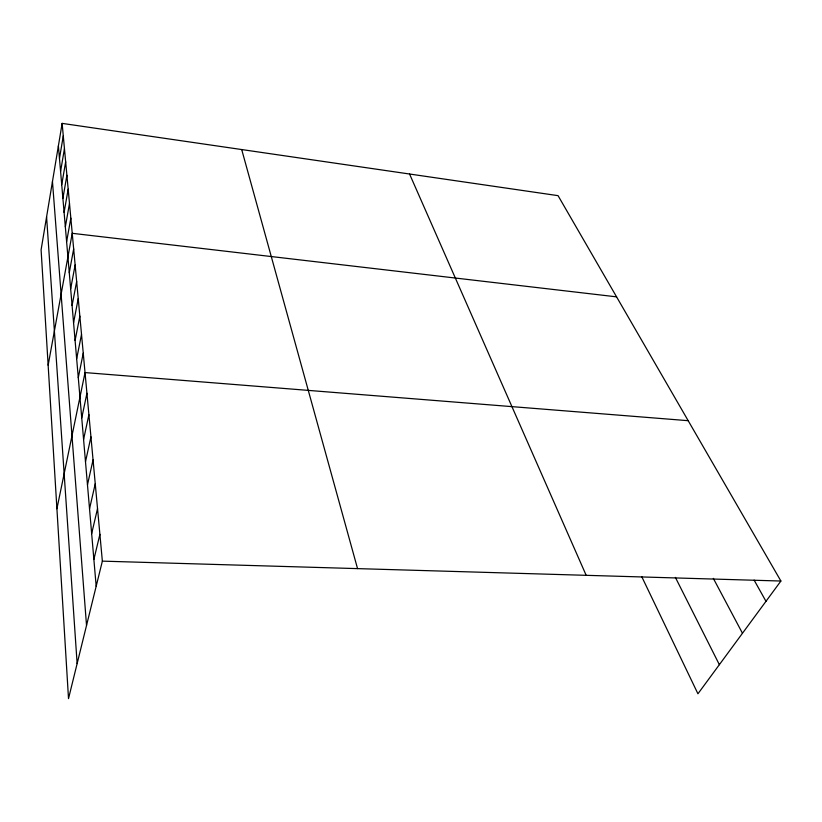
<?xml version="1.0" encoding="UTF-8"?>
<svg xmlns="http://www.w3.org/2000/svg" width="822" height="822" viewBox="0 0 822 822"><rect width="100%" height="100%" fill="white"/><g stroke="black" fill="none" stroke-linecap="round" stroke-linejoin="round"><path stroke-width="1.23" d="M62.133 123.382L41.1 249.837L68.514 698.618L102.36 561.138L62.133 123.382L558.056 195.657L780.9 581.031L697.94 693.789L641.735 576.633M59.472 158.482L63.284 135.846M60.581 171.418L64.455 148.638M61.722 184.714L65.668 161.78M62.893 198.359L66.901 175.292M64.095 212.395L68.185 189.183M65.339 226.821L69.49 203.476M66.613 241.658L70.846 218.179M48.149 365.215L72.233 233.314L616.582 296.855M69.274 272.657L73.672 248.902M70.661 288.851L75.141 264.961M72.089 305.527L76.662 281.514M73.569 322.727L78.234 298.592M75.09 340.462L79.847 316.203M76.662 358.762L81.522 334.39M78.285 377.658L83.248 353.172M56.913 508.767L85.036 372.582L688.189 420.689M81.738 417.956L86.937 393.265M83.587 439.472L88.899 414.689M85.498 461.748L90.944 436.883M87.481 484.836L93.05 459.899M89.536 508.777L95.249 483.778M91.663 533.622L97.53 508.582M93.883 559.422L99.894 534.341M102.36 561.138L780.9 581.031M754.134 580.137L765.981 601.314M713.332 578.369L742.472 633.269M675.386 577.393L719.363 664.679M409.562 174.017L586.178 575.318M241.699 149.553L357.549 568.619M58.393 145.884L96.174 586.23M52.464 181.549L86.526 625.439M46.587 216.864L77.134 663.59"/></g></svg>
